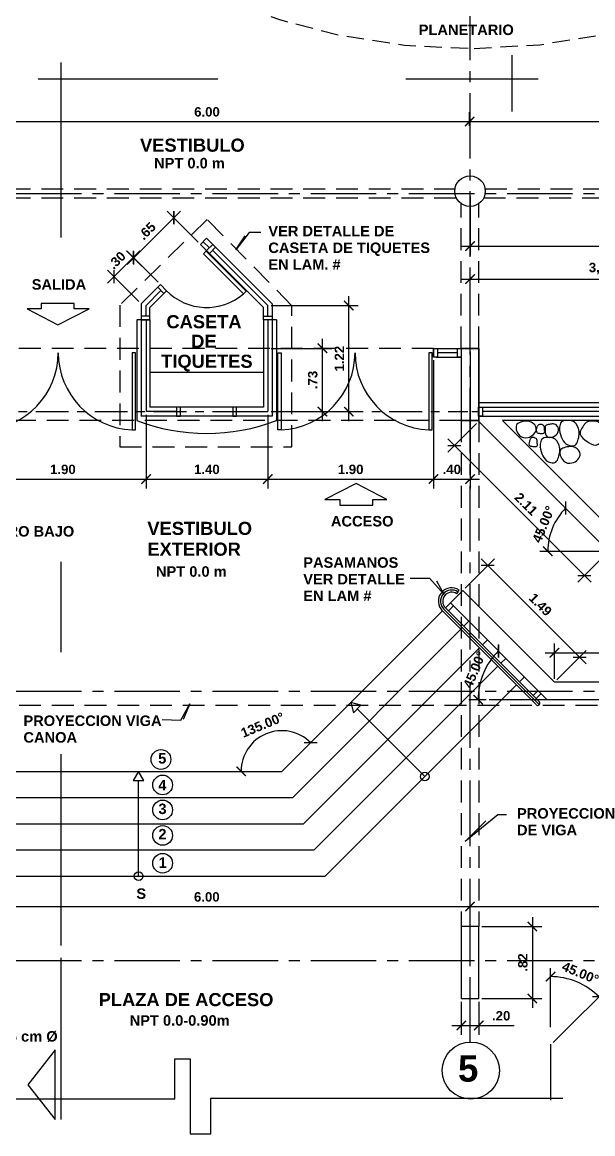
# Model space of a CAD drawing. Extents: x 504.5 to 598.6, y 648.3 to 688.4.
# Drawn here: x 520.12 to 526.66, y 648.29 to 661.02 of the extents above; entities that cross this region are included whole.
import ezdxf

# ---------------------------------------------------------------- set-up
doc = ezdxf.new("R2010")
doc.units = 0
doc.header["$MEASUREMENT"] = 0
for name, pattern in [('CENTER2', [1.125, 0.75, -0.125, 0.125, -0.125]), ('DASHED2', [0.375, 0.25, -0.125]), ('HIDDEN', [0.375, 0.25, -0.125])]:
    doc.linetypes.add(name, pattern=pattern)
doc.layers.get('0').update_dxf_attribs({"linetype": 'CONTINUOUS'})
doc.layers.get('DEFPOINTS').update_dxf_attribs({"linetype": 'CONTINUOUS'})
for name, color, linetype in [('1', 6, 'CONTINUOUS'), ('2', 1, 'CONTINUOUS'), ('4', 3, 'CONTINUOUS'), ('6', 7, 'CONTINUOUS'), ('9', 1, 'DASHED2'), ('EJES', 6, 'CENTER2'), ('escaleras', 1, 'CONTINUOUS'), ('MUEBLES', 1, 'CONTINUOUS'), ('murosbajos', 3, 'CONTINUOUS'), ('paredes', 2, 'CONTINUOUS'), ('pisoplanta', 1, 'CONTINUOUS'), ('PROYECCIONES', 6, 'HIDDEN'), ('PUERTAS', 1, 'CONTINUOUS'), ('ventana', 1, 'CONTINUOUS')]:
    doc.layers.add(name, color=color, linetype=linetype)
doc.styles.add('ALR4', font='sanssb__.ttf')
doc.dimstyles.new('1-50', dxfattribs={"dimscale": 0.6, "dimtxt": 0.18, "dimasz": 0.18, "dimexe": 0.18, "dimexo": 0.0625, "dimgap": 0.09, "dimtad": 1, "dimzin": 4, "dimdsep": 46, "dimtxsty": 'Standard', "dimblk1": 'ARCHTICK', "dimblk2": 'ARCHTICK', "dimsah": 1, "dimcen": 0.09, "dimdle": 0.18, "dimclrd": 6, "dimclre": 6, "dimclrt": 1, "dimadec": 0, "dimazin": 0, "dimtfac": 1, "dimtofl": 0, "dimtmove": 0, "dimatfit": 3, "dimldrblk": 'ARCHTICK', "dimfxl": 1, "dimtolj": 1, "dimtzin": 4, "dimarcsym": 0})

# ---------------------------------------------------------------- blocks, each defined once
blk = doc.blocks.new('_ARCHTICK')
at = {"color": 0, "linetype": 'ByBlock', "const_width": 0.15}
blk.add_lwpolyline([(-0.5, -0.5), (0.5, 0.5)], dxfattribs=at)
blk = doc.blocks.new('*D32')
at = {"color": 6, "linetype": 'ByBlock', "transparency": 16777216}
for p, q in [((525.252, 650.314), (525.252, 651.004)), ((519.112, 650.896), (525.36, 650.896))]:
    blk.add_line(p, q, dxfattribs=at)
at = {"layer": 'DEFPOINTS', "color": 0, "linetype": 'ByBlock', "transparency": 16777216}
for p in [(525.252, 650.896), (519.22, 650.276), (525.252, 650.276)]:
    blk.add_point(p, dxfattribs=at)
at = {"color": 6, "linetype": 'ByBlock', "transparency": 16777216, "xscale": 0.108, "yscale": 0.108, "zscale": 0.108, "rotation": 180}
blk.add_blockref('_ARCHTICK', (519.22, 650.896), dxfattribs=at)
at = {"color": 6, "linetype": 'ByBlock', "transparency": 16777216, "xscale": 0.108, "yscale": 0.108, "zscale": 0.108}
blk.add_blockref('_ARCHTICK', (525.252, 650.896), dxfattribs=at)
at = {"color": 1, "linetype": 'ByBlock', "transparency": 16777216, "insert": (522.236, 651.006), "char_height": 0.108, "attachment_point": 5, "style": 'ALR4'}
blk.add_mtext('\\A1;6.00', dxfattribs=at)
blk = doc.blocks.new('*D33')
at = {"color": 6, "linetype": 'ByBlock', "transparency": 16777216}
for p, q in [((531.262, 650.314), (531.262, 651.004)), ((525.144, 650.896), (531.37, 650.896))]:
    blk.add_line(p, q, dxfattribs=at)
at = {"layer": 'DEFPOINTS', "color": 0, "linetype": 'ByBlock', "transparency": 16777216}
for p in [(531.262, 650.896), (525.252, 650.276), (531.262, 650.276)]:
    blk.add_point(p, dxfattribs=at)
at = {"color": 6, "linetype": 'ByBlock', "transparency": 16777216, "xscale": 0.108, "yscale": 0.108, "zscale": 0.108, "rotation": 180}
blk.add_blockref('_ARCHTICK', (525.252, 650.896), dxfattribs=at)
at = {"color": 6, "linetype": 'ByBlock', "transparency": 16777216, "xscale": 0.108, "yscale": 0.108, "zscale": 0.108}
blk.add_blockref('_ARCHTICK', (531.262, 650.896), dxfattribs=at)
at = {"color": 1, "linetype": 'ByBlock', "transparency": 16777216, "insert": (528.257, 651.006), "char_height": 0.108, "attachment_point": 5, "style": 'ALR4'}
blk.add_mtext('\\A1;6.00', dxfattribs=at)
blk = doc.blocks.new('*D49')
at = {"color": 6, "linetype": 'ByBlock', "transparency": 16777216}
for p, q in [((525.325, 656.427), (524.996, 656.098)), ((524.996, 656.251), (526.639, 654.609)), ((526.815, 654.938), (526.486, 654.609))]:
    blk.add_line(p, q, dxfattribs=at)
at = {"layer": 'DEFPOINTS', "color": 0, "linetype": 'ByBlock', "transparency": 16777216}
for p in [(525.352, 656.454), (526.842, 654.964), (526.562, 654.685)]:
    blk.add_point(p, dxfattribs=at)
at = {"color": 6, "linetype": 'ByBlock', "transparency": 16777216, "xscale": 0.108, "yscale": 0.108, "zscale": 0.108}
for p, rotation in [((525.073, 656.174), 134.9999999999957), ((526.562, 654.685), 314.9999999999957)]:
    blk.add_blockref('_ARCHTICK', p, dxfattribs=dict(at, rotation=rotation))
at = {"color": 1, "linetype": 'ByBlock', "transparency": 16777216, "insert": (525.894, 655.506), "char_height": 0.108, "attachment_point": 5, "rotation": 315, "style": 'ALR4'}
blk.add_mtext('\\A1;2.11', dxfattribs=at)
blk = doc.blocks.new('*D54')
at = {"color": 6, "linetype": 'ByBlock', "transparency": 16777216}
for p, q in [((525.195, 654.543), (525.531, 654.879)), ((525.378, 654.879), (526.583, 653.674)), ((526.247, 653.491), (526.583, 653.827))]:
    blk.add_line(p, q, dxfattribs=at)
at = {"layer": 'DEFPOINTS', "color": 0, "linetype": 'ByBlock', "transparency": 16777216}
for p in [(525.168, 654.516), (526.507, 653.751), (526.22, 653.464)]:
    blk.add_point(p, dxfattribs=at)
at = {"color": 6, "linetype": 'ByBlock', "transparency": 16777216, "xscale": 0.108, "yscale": 0.108, "zscale": 0.108}
for p, rotation in [((525.455, 654.803), 135.0000000000062), ((526.507, 653.751), 315.0000000000062)]:
    blk.add_blockref('_ARCHTICK', p, dxfattribs=dict(at, rotation=rotation))
at = {"color": 1, "linetype": 'ByBlock', "transparency": 16777216, "insert": (526.058, 654.354), "char_height": 0.108, "attachment_point": 5, "rotation": 315, "style": 'ALR4'}
blk.add_mtext('\\A1;1.49', dxfattribs=at)
blk = doc.blocks.new('*D55')
at = {"color": 6, "linetype": 'ByBlock', "transparency": 16777216}
for p, q in [((526.22, 653.502), (526.22, 653.91)), ((532.637, 653.502), (532.637, 653.91)), ((526.112, 653.802), (532.745, 653.802))]:
    blk.add_line(p, q, dxfattribs=at)
at = {"layer": 'DEFPOINTS', "color": 0, "linetype": 'ByBlock', "transparency": 16777216}
for p in [(532.637, 653.802), (526.22, 653.464), (532.637, 653.464)]:
    blk.add_point(p, dxfattribs=at)
at = {"color": 6, "linetype": 'ByBlock', "transparency": 16777216, "xscale": 0.108, "yscale": 0.108, "zscale": 0.108, "rotation": 180}
blk.add_blockref('_ARCHTICK', (526.22, 653.802), dxfattribs=at)
at = {"color": 6, "linetype": 'ByBlock', "transparency": 16777216, "xscale": 0.108, "yscale": 0.108, "zscale": 0.108}
blk.add_blockref('_ARCHTICK', (532.637, 653.802), dxfattribs=at)
at = {"color": 1, "linetype": 'ByBlock', "transparency": 16777216, "insert": (529.429, 653.912), "char_height": 0.108, "attachment_point": 5, "style": 'ALR4'}
blk.add_mtext('\\A1;6.42', dxfattribs=at)
blk = doc.blocks.new('*D65')
at = {"color": 6, "linetype": 'ByBlock', "transparency": 16777216}
for p, q in [((525.389, 650.668), (526.074, 650.668)), ((525.966, 650.776), (525.966, 649.735)), ((525.389, 649.843), (526.074, 649.843))]:
    blk.add_line(p, q, dxfattribs=at)
at = {"layer": 'DEFPOINTS', "color": 0, "linetype": 'ByBlock', "transparency": 16777216}
for p in [(525.352, 650.668), (525.352, 649.843), (525.966, 649.843)]:
    blk.add_point(p, dxfattribs=at)
at = {"color": 6, "linetype": 'ByBlock', "transparency": 16777216, "xscale": 0.108, "yscale": 0.108, "zscale": 0.108}
for p, rotation in [((525.966, 650.668), 90), ((525.966, 649.843), 270)]:
    blk.add_blockref('_ARCHTICK', p, dxfattribs=dict(at, rotation=rotation))
at = {"color": 1, "linetype": 'ByBlock', "transparency": 16777216, "insert": (525.857, 650.255), "char_height": 0.108, "attachment_point": 5, "rotation": 90, "style": 'ALR4'}
blk.add_mtext('\\A1;.82', dxfattribs=at)
blk = doc.blocks.new('*D66')
at = {"color": 6, "linetype": 'ByBlock', "transparency": 16777216}
for p, q in [((525.152, 649.805), (525.152, 649.426)), ((525.352, 649.805), (525.352, 649.426)), ((525.044, 649.534), (525.352, 649.534)), ((525.352, 649.534), (525.759, 649.534))]:
    blk.add_line(p, q, dxfattribs=at)
at = {"layer": 'DEFPOINTS', "color": 0, "linetype": 'ByBlock', "transparency": 16777216}
for p in [(525.152, 649.843), (525.352, 649.843), (525.352, 649.534)]:
    blk.add_point(p, dxfattribs=at)
at = {"color": 6, "linetype": 'ByBlock', "transparency": 16777216, "xscale": 0.108, "yscale": 0.108, "zscale": 0.108, "rotation": 180}
blk.add_blockref('_ARCHTICK', (525.152, 649.534), dxfattribs=at)
at = {"color": 6, "linetype": 'ByBlock', "transparency": 16777216, "xscale": 0.108, "yscale": 0.108, "zscale": 0.108}
blk.add_blockref('_ARCHTICK', (525.352, 649.534), dxfattribs=at)
at = {"color": 1, "linetype": 'ByBlock', "transparency": 16777216, "insert": (525.609, 649.644), "char_height": 0.108, "attachment_point": 5, "style": 'ALR4'}
blk.add_mtext('\\A1;.20', dxfattribs=at)
blk = doc.blocks.new('*D69')
at = {"color": 6, "linetype": 'ByBlock', "transparency": 16777216}
blk.add_line((525.435, 653.264), (525.238, 653.264), dxfattribs=at)
blk.add_arc((526.137, 653.264), 0.792, 135, 180, dxfattribs=at)
at = {"layer": 'DEFPOINTS', "color": 0, "linetype": 'ByBlock', "transparency": 16777216}
for p in [(525.027, 654.375), (525.452, 653.66), (525.472, 653.264), (526.137, 653.264), (526.137, 653.264)]:
    blk.add_point(p, dxfattribs=at)
at = {"color": 6, "linetype": 'ByBlock', "transparency": 16777216, "xscale": 0.108, "yscale": 0.108, "zscale": 0.108}
for p, rotation in [((525.578, 653.824), 44.99999999999328), ((525.346, 653.264), 269.9999999999906)]:
    blk.add_blockref('_ARCHTICK', p, dxfattribs=dict(at, rotation=rotation))
at = {"color": 1, "linetype": 'ByBlock', "transparency": 16777216, "insert": (525.304, 653.609), "char_height": 0.108, "attachment_point": 5, "rotation": 67.5, "style": 'ALR4'}
blk.add_mtext('\\A1;45.00°', dxfattribs=at)
blk = doc.blocks.new('*D70')
at = {"color": 6, "linetype": 'ByBlock', "transparency": 16777216}
blk.add_arc((526.842, 654.964), 0.699, 135, 180, dxfattribs=at)
at = {"layer": 'DEFPOINTS', "color": 0, "linetype": 'ByBlock', "transparency": 16777216}
for p in [(525.342, 656.464), (526.236, 655.314), (526.053, 654.964), (526.842, 654.964), (526.842, 654.964)]:
    blk.add_point(p, dxfattribs=at)
at = {"color": 6, "linetype": 'ByBlock', "transparency": 16777216, "xscale": 0.108, "yscale": 0.108, "zscale": 0.108}
for p, rotation in [((526.347, 655.459), 44.99999999999513), ((526.142, 654.964), 269.9999999999984)]:
    blk.add_blockref('_ARCHTICK', p, dxfattribs=dict(at, rotation=rotation))
at = {"color": 1, "linetype": 'ByBlock', "transparency": 16777216, "insert": (526.094, 655.274), "char_height": 0.108, "attachment_point": 5, "rotation": 67.5, "style": 'ALR4'}
blk.add_mtext('\\A1;45.00°', dxfattribs=at)
blk = doc.blocks.new('*D73')
at = {"color": 6, "linetype": 'ByBlock', "transparency": 16777216}
blk.add_arc((531.373, 659.064), 0.884, 0, 45, dxfattribs=at)
at = {"layer": 'DEFPOINTS', "color": 0, "linetype": 'ByBlock', "transparency": 16777216}
for p in [(534.337, 662.029), (532.226, 659.293), (505.427, 659.064), (531.387, 659.079), (544.884, 659.064)]:
    blk.add_point(p, dxfattribs=at)
at = {"color": 6, "linetype": 'ByBlock', "transparency": 16777216, "xscale": 0.108, "yscale": 0.108, "zscale": 0.108}
for p, rotation in [((531.997, 659.689), 134.9999999999654), ((532.256, 659.064), 270.0000000000001)]:
    blk.add_blockref('_ARCHTICK', p, dxfattribs=dict(at, rotation=rotation))
at = {"color": 1, "linetype": 'ByBlock', "transparency": 16777216, "insert": (532.291, 659.444), "char_height": 0.108, "attachment_point": 5, "rotation": 292.5, "style": 'ALR4'}
blk.add_mtext('\\A1;45.00°', dxfattribs=at)
blk = doc.blocks.new('*D75')
at = {"color": 6, "linetype": 'ByBlock', "transparency": 16777216}
blk.add_arc((534.262, 671.099), 2.029, 90, 135, dxfattribs=at)
at = {"layer": 'DEFPOINTS', "color": 0, "linetype": 'ByBlock', "transparency": 16777216}
for p in [(534.262, 683.009), (523.667, 681.694), (533.737, 673.058), (536.117, 669.245), (534.262, 649.338)]:
    blk.add_point(p, dxfattribs=at)
at = {"color": 6, "linetype": 'ByBlock', "transparency": 16777216, "xscale": 0.108, "yscale": 0.108, "zscale": 0.108}
for p, rotation in [((534.262, 673.128), 359.9999999999992), ((532.828, 672.533), 224.9999999999957)]:
    blk.add_blockref('_ARCHTICK', p, dxfattribs=dict(at, rotation=rotation))
at = {"color": 1, "linetype": 'ByBlock', "transparency": 16777216, "insert": (533.444, 673.075), "char_height": 0.108, "attachment_point": 5, "rotation": 22.5, "style": 'ALR4'}
blk.add_mtext('\\A1;45.00°', dxfattribs=at)
blk = doc.blocks.new('*D145')
at = {"color": 6, "linetype": 'ByBlock', "transparency": 16777216}
for p, q in [((525.252, 659.027), (525.252, 658.353)), ((531.262, 658.977), (531.262, 658.353)), ((525.144, 658.461), (531.37, 658.461))]:
    blk.add_line(p, q, dxfattribs=at)
at = {"layer": 'DEFPOINTS', "color": 0, "linetype": 'ByBlock', "transparency": 16777216}
for p in [(525.252, 659.064), (531.262, 659.014), (531.262, 658.461)]:
    blk.add_point(p, dxfattribs=at)
at = {"color": 6, "linetype": 'ByBlock', "transparency": 16777216, "xscale": 0.108, "yscale": 0.108, "zscale": 0.108, "rotation": 180}
blk.add_blockref('_ARCHTICK', (525.252, 658.461), dxfattribs=at)
at = {"color": 6, "linetype": 'ByBlock', "transparency": 16777216, "xscale": 0.108, "yscale": 0.108, "zscale": 0.108}
blk.add_blockref('_ARCHTICK', (531.262, 658.461), dxfattribs=at)
at = {"color": 1, "linetype": 'ByBlock', "transparency": 16777216, "insert": (528.257, 658.571), "char_height": 0.108, "attachment_point": 5, "style": 'ALR4'}
blk.add_mtext('\\A1;6.00', dxfattribs=at)
blk = doc.blocks.new('*D146')
at = {"color": 6, "linetype": 'ByBlock', "transparency": 16777216}
for p, q in [((525.252, 657.327), (525.252, 658.19)), ((528.268, 657.327), (528.268, 658.19)), ((525.144, 658.082), (528.376, 658.082))]:
    blk.add_line(p, q, dxfattribs=at)
at = {"layer": 'DEFPOINTS', "color": 0, "linetype": 'ByBlock', "transparency": 16777216}
for p in [(528.268, 658.082), (525.252, 657.289), (528.268, 657.289)]:
    blk.add_point(p, dxfattribs=at)
at = {"color": 6, "linetype": 'ByBlock', "transparency": 16777216, "xscale": 0.108, "yscale": 0.108, "zscale": 0.108, "rotation": 180}
blk.add_blockref('_ARCHTICK', (525.252, 658.082), dxfattribs=at)
at = {"color": 6, "linetype": 'ByBlock', "transparency": 16777216, "xscale": 0.108, "yscale": 0.108, "zscale": 0.108}
blk.add_blockref('_ARCHTICK', (528.268, 658.082), dxfattribs=at)
at = {"color": 1, "linetype": 'ByBlock', "transparency": 16777216, "insert": (526.76, 658.203), "char_height": 0.108, "attachment_point": 5, "style": 'ALR4'}
blk.add_mtext('\\A1;3,00', dxfattribs=at)
blk = doc.blocks.new('*D163')
at = {"color": 6, "linetype": 'ByBlock', "transparency": 16777216}
blk.add_arc((523.095, 652.444), 0.466, 45, 180, dxfattribs=at)
at = {"layer": 'DEFPOINTS', "color": 0, "linetype": 'ByBlock', "transparency": 16777216}
for p in [(524.935, 654.283), (523.095, 652.91), (519.447, 652.444), (523.095, 652.444), (523.095, 652.444)]:
    blk.add_point(p, dxfattribs=at)
at = {"color": 6, "linetype": 'ByBlock', "transparency": 16777216, "xscale": 0.108, "yscale": 0.108, "zscale": 0.108}
for p, rotation in [((523.425, 652.773), 314.9999999999949), ((522.63, 652.444), 269.9999999999902)]:
    blk.add_blockref('_ARCHTICK', p, dxfattribs=dict(at, rotation=rotation))
at = {"color": 1, "linetype": 'ByBlock', "transparency": 16777216, "insert": (522.875, 652.976), "char_height": 0.108, "attachment_point": 5, "rotation": 22.5, "style": 'ALR4'}
blk.add_mtext('\\A1;135.00°', dxfattribs=at)
blk = doc.blocks.new('*D166')
at = {"color": 6, "linetype": 'ByBlock', "transparency": 16777216}
for p, q in [((521.54, 656.527), (521.54, 655.684)), ((519.526, 655.792), (521.648, 655.792))]:
    blk.add_line(p, q, dxfattribs=at)
at = {"layer": 'DEFPOINTS', "color": 0, "linetype": 'ByBlock', "transparency": 16777216}
for p in [(519.634, 657.189), (521.54, 656.564), (521.54, 655.792)]:
    blk.add_point(p, dxfattribs=at)
at = {"color": 6, "linetype": 'ByBlock', "transparency": 16777216, "xscale": 0.108, "yscale": 0.108, "zscale": 0.108, "rotation": 180}
blk.add_blockref('_ARCHTICK', (519.634, 655.792), dxfattribs=at)
at = {"color": 6, "linetype": 'ByBlock', "transparency": 16777216, "xscale": 0.108, "yscale": 0.108, "zscale": 0.108}
blk.add_blockref('_ARCHTICK', (521.54, 655.792), dxfattribs=at)
at = {"color": 1, "linetype": 'ByBlock', "transparency": 16777216, "insert": (520.587, 655.902), "char_height": 0.108, "attachment_point": 5, "style": 'ALR4'}
blk.add_mtext('\\A1;1.90', dxfattribs=at)
blk = doc.blocks.new('*D167')
at = {"color": 6, "linetype": 'ByBlock', "transparency": 16777216}
for p, q in [((522.934, 656.527), (522.934, 655.684)), ((521.432, 655.792), (523.042, 655.792))]:
    blk.add_line(p, q, dxfattribs=at)
at = {"layer": 'DEFPOINTS', "color": 0, "linetype": 'ByBlock', "transparency": 16777216}
for p in [(521.54, 656.564), (522.934, 656.564), (522.934, 655.792)]:
    blk.add_point(p, dxfattribs=at)
at = {"color": 6, "linetype": 'ByBlock', "transparency": 16777216, "xscale": 0.108, "yscale": 0.108, "zscale": 0.108, "rotation": 180}
blk.add_blockref('_ARCHTICK', (521.54, 655.792), dxfattribs=at)
at = {"color": 6, "linetype": 'ByBlock', "transparency": 16777216, "xscale": 0.108, "yscale": 0.108, "zscale": 0.108}
blk.add_blockref('_ARCHTICK', (522.934, 655.792), dxfattribs=at)
at = {"color": 1, "linetype": 'ByBlock', "transparency": 16777216, "insert": (522.237, 655.902), "char_height": 0.108, "attachment_point": 5, "style": 'ALR4'}
blk.add_mtext('\\A1;1.40', dxfattribs=at)
blk = doc.blocks.new('*D168')
at = {"color": 6, "linetype": 'ByBlock', "transparency": 16777216}
for p, q in [((524.834, 657.152), (524.834, 655.684)), ((522.826, 655.792), (524.942, 655.792))]:
    blk.add_line(p, q, dxfattribs=at)
at = {"layer": 'DEFPOINTS', "color": 0, "linetype": 'ByBlock', "transparency": 16777216}
for p in [(524.834, 657.189), (522.934, 656.564), (524.834, 655.792)]:
    blk.add_point(p, dxfattribs=at)
at = {"color": 6, "linetype": 'ByBlock', "transparency": 16777216, "xscale": 0.108, "yscale": 0.108, "zscale": 0.108, "rotation": 180}
blk.add_blockref('_ARCHTICK', (522.934, 655.792), dxfattribs=at)
at = {"color": 6, "linetype": 'ByBlock', "transparency": 16777216, "xscale": 0.108, "yscale": 0.108, "zscale": 0.108}
blk.add_blockref('_ARCHTICK', (524.834, 655.792), dxfattribs=at)
at = {"color": 1, "linetype": 'ByBlock', "transparency": 16777216, "insert": (523.884, 655.902), "char_height": 0.108, "attachment_point": 5, "style": 'ALR4'}
blk.add_mtext('\\A1;1.90', dxfattribs=at)
blk = doc.blocks.new('*D169')
at = {"color": 6, "linetype": 'ByBlock', "transparency": 16777216}
for p, q in [((525.252, 657.252), (525.252, 655.684)), ((524.726, 655.792), (525.36, 655.792))]:
    blk.add_line(p, q, dxfattribs=at)
at = {"layer": 'DEFPOINTS', "color": 0, "linetype": 'ByBlock', "transparency": 16777216}
for p in [(525.252, 657.289), (524.834, 657.189), (525.252, 655.792)]:
    blk.add_point(p, dxfattribs=at)
at = {"color": 6, "linetype": 'ByBlock', "transparency": 16777216, "xscale": 0.108, "yscale": 0.108, "zscale": 0.108, "rotation": 180}
blk.add_blockref('_ARCHTICK', (524.834, 655.792), dxfattribs=at)
at = {"color": 6, "linetype": 'ByBlock', "transparency": 16777216, "xscale": 0.108, "yscale": 0.108, "zscale": 0.108}
blk.add_blockref('_ARCHTICK', (525.252, 655.792), dxfattribs=at)
at = {"color": 1, "linetype": 'ByBlock', "transparency": 16777216, "insert": (525.043, 655.902), "char_height": 0.108, "attachment_point": 5, "style": 'ALR4'}
blk.add_mtext('\\A1;.40', dxfattribs=at)
blk = doc.blocks.new('*D170')
at = {"color": 6, "linetype": 'ByBlock', "transparency": 16777216}
for p, q in [((522.972, 657.289), (523.668, 657.289)), ((523.56, 656.456), (523.56, 657.397)), ((522.972, 656.564), (523.668, 656.564))]:
    blk.add_line(p, q, dxfattribs=at)
at = {"layer": 'DEFPOINTS', "color": 0, "linetype": 'ByBlock', "transparency": 16777216}
for p in [(522.934, 657.289), (523.56, 657.289), (522.934, 656.564)]:
    blk.add_point(p, dxfattribs=at)
at = {"color": 6, "linetype": 'ByBlock', "transparency": 16777216, "xscale": 0.108, "yscale": 0.108, "zscale": 0.108}
for p, rotation in [((523.56, 657.289), 90), ((523.56, 656.564), 270)]:
    blk.add_blockref('_ARCHTICK', p, dxfattribs=dict(at, rotation=rotation))
at = {"color": 1, "linetype": 'ByBlock', "transparency": 16777216, "insert": (523.45, 656.927), "char_height": 0.108, "attachment_point": 5, "rotation": 90, "style": 'ALR4'}
blk.add_mtext('\\A1;.73', dxfattribs=at)
blk = doc.blocks.new('*D171')
at = {"color": 6, "linetype": 'ByBlock', "transparency": 16777216}
for p, q in [((523.863, 656.456), (523.863, 657.887)), ((522.972, 657.779), (523.971, 657.779)), ((522.972, 656.564), (523.971, 656.564))]:
    blk.add_line(p, q, dxfattribs=at)
at = {"layer": 'DEFPOINTS', "color": 0, "linetype": 'ByBlock', "transparency": 16777216}
for p in [(522.934, 657.779), (523.863, 657.779), (522.934, 656.564)]:
    blk.add_point(p, dxfattribs=at)
at = {"color": 6, "linetype": 'ByBlock', "transparency": 16777216, "xscale": 0.108, "yscale": 0.108, "zscale": 0.108}
for p, rotation in [((523.863, 657.779), 90), ((523.863, 656.564), 270)]:
    blk.add_blockref('_ARCHTICK', p, dxfattribs=dict(at, rotation=rotation))
at = {"color": 1, "linetype": 'ByBlock', "transparency": 16777216, "insert": (523.755, 657.171), "char_height": 0.108, "attachment_point": 5, "rotation": 90, "style": 'ALR4'}
blk.add_mtext('\\A1;1.22', dxfattribs=at)
blk = doc.blocks.new('*D172')
at = {"color": 6, "linetype": 'ByBlock', "transparency": 16777216}
for p, q in [((521.322, 658.249), (521.934, 658.861)), ((522.137, 658.505), (521.781, 658.861)), ((521.677, 658.046), (521.322, 658.402))]:
    blk.add_line(p, q, dxfattribs=at)
at = {"layer": 'DEFPOINTS', "color": 0, "linetype": 'ByBlock', "transparency": 16777216}
for p in [(521.858, 658.785), (522.164, 658.479), (521.704, 658.019)]:
    blk.add_point(p, dxfattribs=at)
at = {"color": 6, "linetype": 'ByBlock', "transparency": 16777216, "xscale": 0.108, "yscale": 0.108, "zscale": 0.108}
for p, rotation in [((521.858, 658.785), 45), ((521.398, 658.325), 225)]:
    blk.add_blockref('_ARCHTICK', p, dxfattribs=dict(at, rotation=rotation))
at = {"color": 1, "linetype": 'ByBlock', "transparency": 16777216, "insert": (521.55, 658.633), "char_height": 0.108, "attachment_point": 5, "rotation": 45, "style": 'ALR4'}
blk.add_mtext('\\A1;.65', dxfattribs=at)
blk = doc.blocks.new('*D173')
at = {"color": 6, "linetype": 'ByBlock', "transparency": 16777216}
for p, q in [((521.097, 658.034), (521.47, 658.406)), ((521.677, 658.046), (521.317, 658.406)), ((521.458, 657.826), (521.097, 658.186))]:
    blk.add_line(p, q, dxfattribs=at)
at = {"layer": 'DEFPOINTS', "color": 0, "linetype": 'ByBlock', "transparency": 16777216}
for p in [(521.393, 658.33), (521.704, 658.019), (521.484, 657.799)]:
    blk.add_point(p, dxfattribs=at)
at = {"color": 6, "linetype": 'ByBlock', "transparency": 16777216, "xscale": 0.108, "yscale": 0.108, "zscale": 0.108}
for p, rotation in [((521.393, 658.33), 45), ((521.174, 658.11), 225)]:
    blk.add_blockref('_ARCHTICK', p, dxfattribs=dict(at, rotation=rotation))
at = {"color": 1, "linetype": 'ByBlock', "transparency": 16777216, "insert": (521.206, 658.297), "char_height": 0.108, "attachment_point": 5, "rotation": 45, "style": 'ALR4'}
blk.add_mtext('\\A1;.30', dxfattribs=at)
blk = doc.blocks.new('*D247')
at = {"color": 6, "linetype": 'ByBlock', "transparency": 16777216}
for p, q in [((519.229, 659.862), (519.229, 659.995)), ((525.247, 659.837), (525.247, 659.995)), ((519.121, 659.887), (525.355, 659.887))]:
    blk.add_line(p, q, dxfattribs=at)
at = {"layer": 'DEFPOINTS', "color": 0, "linetype": 'ByBlock', "transparency": 16777216}
for p in [(525.247, 659.887), (519.229, 659.825), (525.247, 659.8)]:
    blk.add_point(p, dxfattribs=at)
at = {"color": 6, "linetype": 'ByBlock', "transparency": 16777216, "xscale": 0.108, "yscale": 0.108, "zscale": 0.108, "rotation": 180}
blk.add_blockref('_ARCHTICK', (519.229, 659.887), dxfattribs=at)
at = {"color": 6, "linetype": 'ByBlock', "transparency": 16777216, "xscale": 0.108, "yscale": 0.108, "zscale": 0.108}
blk.add_blockref('_ARCHTICK', (525.247, 659.887), dxfattribs=at)
at = {"color": 1, "linetype": 'ByBlock', "transparency": 16777216, "insert": (522.238, 659.997), "char_height": 0.108, "attachment_point": 5, "style": 'ALR4'}
blk.add_mtext('\\A1;6.00', dxfattribs=at)
blk = doc.blocks.new('*D248')
at = {"color": 6, "linetype": 'ByBlock', "transparency": 16777216}
for p, q in [((531.252, 659.912), (531.252, 659.995)), ((525.139, 659.887), (531.36, 659.887))]:
    blk.add_line(p, q, dxfattribs=at)
at = {"layer": 'DEFPOINTS', "color": 0, "linetype": 'ByBlock', "transparency": 16777216}
for p in [(531.252, 659.887), (531.252, 659.875), (525.247, 659.8)]:
    blk.add_point(p, dxfattribs=at)
at = {"color": 6, "linetype": 'ByBlock', "transparency": 16777216, "xscale": 0.108, "yscale": 0.108, "zscale": 0.108, "rotation": 180}
blk.add_blockref('_ARCHTICK', (525.247, 659.887), dxfattribs=at)
at = {"color": 6, "linetype": 'ByBlock', "transparency": 16777216, "xscale": 0.108, "yscale": 0.108, "zscale": 0.108}
blk.add_blockref('_ARCHTICK', (531.252, 659.887), dxfattribs=at)
at = {"color": 1, "linetype": 'ByBlock', "transparency": 16777216, "insert": (528.249, 659.997), "char_height": 0.108, "attachment_point": 5, "style": 'ALR4'}
blk.add_mtext('\\A1;6.00', dxfattribs=at)
blk = doc.blocks.new('*D249')
at = {"color": 6, "linetype": 'ByBlock', "transparency": 16777216}
blk.add_arc((519.131, 659.064), 0.785, 135, 180, dxfattribs=at)
at = {"layer": 'DEFPOINTS', "color": 0, "linetype": 'ByBlock', "transparency": 16777216}
for p in [(516.167, 662.029), (518.451, 659.457), (505.427, 659.064), (519.117, 659.079), (544.884, 659.064)]:
    blk.add_point(p, dxfattribs=at)
at = {"color": 6, "linetype": 'ByBlock', "transparency": 16777216, "xscale": 0.108, "yscale": 0.108, "zscale": 0.108}
for p, rotation in [((518.576, 659.619), 45.00000000003484), ((518.346, 659.064), 269.9999999999998)]:
    blk.add_blockref('_ARCHTICK', p, dxfattribs=dict(at, rotation=rotation))
at = {"color": 1, "linetype": 'ByBlock', "transparency": 16777216, "insert": (518.304, 659.407), "char_height": 0.108, "attachment_point": 5, "rotation": 67.5, "style": 'ALR4'}
blk.add_mtext('\\A1;45.00°', dxfattribs=at)
blk = doc.blocks.new('*D253')
at = {"color": 6, "linetype": 'ByBlock', "transparency": 16777216}
blk.add_line((527.791, 651.568), (527.489, 651.568), dxfattribs=at)
blk.add_arc((528.434, 651.568), 0.838, 180, 225, dxfattribs=at)
at = {"layer": 'DEFPOINTS', "color": 0, "linetype": 'ByBlock', "transparency": 16777216}
for p in [(527.828, 651.568), (528.305, 651.568), (528.43, 651.564), (527.625, 651.351), (526.205, 649.338)]:
    blk.add_point(p, dxfattribs=at)
at = {"color": 6, "linetype": 'ByBlock', "transparency": 16777216, "xscale": 0.108, "yscale": 0.108, "zscale": 0.108}
for p, rotation in [((527.597, 651.568), 90.00000000005603), ((527.842, 650.976), 314.9999999999922)]:
    blk.add_blockref('_ARCHTICK', p, dxfattribs=dict(at, rotation=rotation))
at = {"color": 1, "linetype": 'ByBlock', "transparency": 16777216, "insert": (527.762, 651.29), "char_height": 0.108, "attachment_point": 5, "rotation": 292.5, "style": 'ALR4'}
blk.add_mtext('\\A1;45.00°', dxfattribs=at)
blk = doc.blocks.new('*D254')
at = {"color": 6, "linetype": 'ByBlock', "transparency": 16777216}
blk.add_arc((526.174, 649.307), 0.786, 45, 90, dxfattribs=at)
at = {"layer": 'DEFPOINTS', "color": 0, "linetype": 'ByBlock', "transparency": 16777216}
for p in [(528.43, 651.564), (526.174, 650.19), (526.567, 649.988), (526.174, 649.513), (526.205, 649.338)]:
    blk.add_point(p, dxfattribs=at)
at = {"color": 6, "linetype": 'ByBlock', "transparency": 16777216, "xscale": 0.108, "yscale": 0.108, "zscale": 0.108}
for p, rotation in [((526.174, 650.094), 180.0000000000043), ((526.73, 649.864), 315.0000000000513)]:
    blk.add_blockref('_ARCHTICK', p, dxfattribs=dict(at, rotation=rotation))
at = {"color": 1, "linetype": 'ByBlock', "transparency": 16777216, "insert": (526.517, 650.135), "char_height": 0.108, "attachment_point": 5, "rotation": 337.5, "style": 'ALR4'}
blk.add_mtext('\\A1;45.00°', dxfattribs=at)

msp = doc.modelspace()

# ---------------------------------------------------------------- linework, layer by layer
at = {"layer": '1'}
for points in [[(525.845, 656.447), (525.79, 656.42), (525.82, 656.292), (525.917, 656.267), (526.011, 656.368), (525.954, 656.443), (525.858, 656.45), (525.836, 656.445)], [(526.022, 656.395), (526.016, 656.327), (526.054, 656.315), (526.104, 656.322), (526.105, 656.366), (526.102, 656.395), (526.075, 656.415), (526.061, 656.416), (526.036, 656.413), (526.025, 656.397)], [(526.114, 656.356), (526.134, 656.277), (526.203, 656.277), (526.262, 656.334), (526.252, 656.399), (526.203, 656.423), (526.159, 656.418), (526.12, 656.406), (526.113, 656.356)], [(526.276, 656.353), (526.373, 656.183), (526.456, 656.18), (526.487, 656.232), (526.494, 656.372), (526.428, 656.456), (526.373, 656.463), (526.307, 656.452), (526.28, 656.402), (526.278, 656.369), (526.275, 656.345)], [(525.939, 656.245), (525.933, 656.178), (525.971, 656.165), (526.02, 656.172), (526.022, 656.217), (526.019, 656.245), (525.992, 656.265), (525.978, 656.267), (525.953, 656.263), (525.942, 656.247)], [(526.054, 656.159), (526.151, 655.989), (526.234, 655.986), (526.265, 656.037), (526.272, 656.178), (526.206, 656.262), (526.151, 656.269), (526.085, 656.258), (526.058, 656.208), (526.056, 656.175), (526.053, 656.151)], [(526.348, 656.156), (526.293, 656.129), (526.323, 656.001), (526.42, 655.976), (526.514, 656.078), (526.457, 656.152), (526.361, 656.159), (526.339, 656.154)]]:
    msp.add_spline(points, degree=3, dxfattribs=at)
at = {"layer": '2'}
for p, q in [((526.842, 654.964), (526.053, 654.964)), ((526.137, 653.264), (525.472, 653.264)), ((526.174, 649.513), (526.174, 650.19)), ((526.174, 649.32), (526.174, 648.679))]:
    msp.add_line(p, q, dxfattribs=at)
for points in [[(522.855, 658.614), (522.721, 658.614), (522.569, 658.418), (522.676, 658.578)], [(524.565, 654.657), (524.787, 654.657), (524.957, 654.47), (524.872, 654.623)], [(521.724, 653.038), (521.94, 653.031), (522.042, 653.216), (521.966, 653.038)], [(525.671, 651.947), (525.569, 651.947), (525.195, 651.641), (525.433, 651.879)], [(519.194, 648.695), (521.868, 648.695), (521.868, 649.153), (522.047, 649.153), (522.047, 648.293), (522.284, 648.293), (522.284, 648.702), (526.314, 648.702)]]:
    msp.add_lwpolyline(points, dxfattribs=at)
for centre, radius in [((521.711, 652.58), 0.113), ((521.73, 652.288), 0.113), ((521.73, 652.002), 0.113), ((521.73, 651.71), 0.113), ((521.73, 651.392), 0.113), ((525.261, 649.017), 0.327)]:
    msp.add_circle(centre, radius, dxfattribs=at)
msp.add_spline([(526.564, 656.418), (526.514, 656.306), (526.594, 656.222), (526.692, 656.181), (526.783, 656.265), (526.781, 656.382), (526.715, 656.448), (526.649, 656.454), (526.582, 656.439), (526.56, 656.414)], degree=3, dxfattribs=at)
at = {"layer": '6'}
for p, q in [((525.73, 660.648), (525.73, 660.003)), ((520.568, 658.558), (520.568, 660.563)), ((520.305, 660.375), (522.361, 660.375)), ((524.517, 660.375), (526.034, 660.375)), ((520.565, 654.844), (520.565, 653.809)), ((520.565, 652.641), (520.565, 650.45)), ((520.565, 650.308), (520.565, 648.456))]:
    msp.add_line(p, q, dxfattribs=at)
for points in [[(520.528, 657.557), (520.887, 657.74), (520.717, 657.74), (520.717, 657.804), (520.338, 657.804), (520.338, 657.74), (520.178, 657.74), (520.528, 657.557)], [(523.949, 655.741), (523.59, 655.558), (523.76, 655.558), (523.76, 655.494), (524.138, 655.494), (524.138, 655.558), (524.299, 655.558), (523.949, 655.741)], [(520.497, 649.256), (520.184, 648.854), (520.497, 648.455), (520.497, 649.256)]]:
    msp.add_lwpolyline(points, dxfattribs=at)
at = {"layer": '9'}
msp.add_line((519.336, 653.204), (531.175, 653.204), dxfattribs=at)
msp.add_lwpolyline([(522.239, 658.766), (521.239, 657.784), (521.239, 656.16), (523.212, 656.16), (523.212, 657.775), (522.239, 658.766)], dxfattribs=at)
at = {"layer": 'EJES'}
for p, q in [((525.252, 649.338), (525.252, 676.56)), ((505.427, 659.064), (544.884, 659.064)), ((505.427, 653.364), (544.884, 653.364)), ((505.427, 650.276), (544.884, 650.276))]:
    msp.add_line(p, q, dxfattribs=at)
at = {"layer": 'EJES', "ltscale": 0.5}
for p, q in [((505.427, 656.564), (525.228, 656.564)), ((525.272, 656.564), (525.35, 656.564))]:
    msp.add_line(p, q, dxfattribs=at)
at = {"layer": 'escaleras', "color": 5}
for p, q in [((524.97, 654.318), (525.027, 654.375)), ((525.005, 654.283), (525.062, 654.34))]:
    msp.add_line(p, q, dxfattribs=at)
at = {"layer": 'escaleras'}
for p, q in [((523.095, 652.444), (524.935, 654.283)), ((525.182, 654.106), (525.239, 654.163)), ((523.22, 652.144), (525.147, 654.071)), ((523.344, 651.844), (525.359, 653.859)), ((525.394, 653.894), (525.451, 653.951)), ((525.606, 653.682), (525.663, 653.738)), ((523.468, 651.544), (525.571, 653.647)), ((525.819, 653.47), (525.875, 653.526)), ((523.593, 651.244), (525.783, 653.434)), ((524.734, 652.385), (523.96, 653.159)), ((519.447, 652.444), (523.095, 652.444)), ((521.455, 651.244), (521.455, 652.339)), ((519.447, 652.144), (523.22, 652.144)), ((519.447, 651.844), (523.344, 651.844)), ((519.447, 651.544), (523.468, 651.544)), ((519.447, 651.244), (523.593, 651.244))]:
    msp.add_line(p, q, dxfattribs=at)
for points in [[(523.885, 653.234), (523.917, 653.116), (524.002, 653.202)], [(521.455, 652.444), (521.394, 652.339), (521.515, 652.339)]]:
    msp.add_lwpolyline(points, close=True, dxfattribs=at)
for centre in [(524.734, 652.385), (521.455, 651.244)]:
    msp.add_circle(centre, 0.05, dxfattribs=at)
at = {"layer": 'MUEBLES'}
for points in [[(521.484, 657.614), (521.584, 657.614), (521.584, 657.658), (521.484, 657.658)], [(522.984, 657.614), (522.884, 657.614), (522.884, 657.658), (522.984, 657.658)], [(524.878, 657.289), (524.878, 657.189), (524.834, 657.189), (524.834, 657.289)], [(525.152, 657.289), (525.152, 657.189), (525.108, 657.189), (525.108, 657.289)], [(521.89, 656.614), (521.89, 656.514), (521.934, 656.514), (521.934, 656.614)], [(522.534, 656.614), (522.534, 656.514), (522.578, 656.514), (522.578, 656.614)], [(525.394, 656.614), (525.394, 656.514), (525.35, 656.514), (525.35, 656.614)]]:
    msp.add_lwpolyline(points, close=True, dxfattribs=at)
msp.add_arc((522.234, 658.522), 2.208, 248.7607, 291.2393, dxfattribs=at)
at = {"layer": 'murosbajos'}
for p, q in [((528.199, 656.664), (525.35, 656.664)), ((525.342, 656.464), (526.842, 654.964)), ((525.624, 656.464), (526.924, 655.164)), ((531.162, 656.464), (525.624, 656.464)), ((525.168, 654.516), (525.027, 654.375)), ((525.168, 654.516), (526.22, 653.464)), ((525.027, 654.375), (526.137, 653.264)), ((532.637, 653.464), (526.22, 653.464)), ((532.637, 653.264), (526.137, 653.264))]:
    msp.add_line(p, q, dxfattribs=at)
at = {"layer": 'murosbajos', "color": 5}
for p, q in [((525.1, 654.478), (525.128, 654.52)), ((524.935, 654.283), (526.01, 653.208)), ((524.97, 654.318), (526.045, 653.243)), ((525.975, 653.314), (526.031, 653.37)), ((526.01, 653.278), (526.067, 653.335))]:
    msp.add_line(p, q, dxfattribs=at)
at = {"layer": 'murosbajos', "color": 6}
msp.add_line((524.952, 654.301), (526.045, 653.208), dxfattribs=at)
at = {"layer": 'murosbajos', "color": 5}
for centre, radius, start, end in [((525.043, 654.392), 0.154, 56.6621, 225), ((525.043, 654.392), 0.104, 56.6621, 225), ((526.028, 653.225), 0.025, 225, 45)]:
    msp.add_arc(centre, radius, start, end, dxfattribs=at)
at = {"layer": 'murosbajos', "color": 6}
msp.add_arc((525.043, 654.392), 0.129, 56.6621, 225, dxfattribs=at)
at = {"layer": 'paredes'}
for p, q in [((525.152, 657.289), (525.352, 657.289)), ((525.152, 657.289), (525.152, 656.464)), ((525.352, 657.289), (525.352, 656.464)), ((525.35, 656.464), (525.152, 656.464))]:
    msp.add_line(p, q, dxfattribs=at)
for points in [[(525.152, 656.464), (525.352, 656.464), (525.352, 657.289), (525.152, 657.289)], [(525.152, 649.843), (525.352, 649.843), (525.352, 650.668), (525.152, 650.668)]]:
    msp.add_lwpolyline(points, close=True, dxfattribs=at)
msp.add_circle((525.252, 659.089), 0.175, dxfattribs=at)
at = {"layer": 'pisoplanta'}
msp.add_line((526.205, 649.338), (528.43, 651.564), dxfattribs=at)
at = {"layer": 'PROYECCIONES'}
for p, q in [((512.092, 659.114), (525.079, 659.114)), ((525.425, 659.114), (533.231, 659.114)), ((512.092, 659.014), (525.094, 659.014)), ((525.152, 657.289), (525.152, 658.945)), ((525.352, 657.289), (525.352, 658.945)), ((525.41, 659.014), (533.231, 659.014)), ((524.834, 657.289), (519.634, 657.289)), ((525.152, 656.464), (519.317, 656.464)), ((525.152, 656.464), (525.152, 650.668)), ((525.352, 656.464), (525.352, 650.668))]:
    msp.add_line(p, q, dxfattribs=at)
at = {"layer": 'PROYECCIONES', "color": 1, "ltscale": 0.8}
msp.add_arc((525.252, 668.074), 7.35, 270.3718, 270, dxfattribs=at)
at = {"layer": 'PUERTAS'}
for points in [[(521.379, 656.355), (521.419, 656.355), (521.419, 657.239), (521.379, 657.239)], [(523.089, 656.355), (523.049, 656.355), (523.049, 657.239), (523.089, 657.239)], [(524.779, 656.355), (524.819, 656.355), (524.819, 657.239), (524.779, 657.239)]]:
    msp.add_lwpolyline(points, close=True, dxfattribs=at)
for centre, start, end in [((519.649, 657.239), 272.5905, 0), ((521.419, 657.239), 180, 267.4095), ((523.049, 657.239), 272.5905, 0), ((524.819, 657.239), 180, 267.4095)]:
    msp.add_arc(centre, 0.885, start, end, dxfattribs=at)
at = {"layer": 'ventana'}
for p, q in [((522.164, 658.479), (522.234, 658.549)), ((522.884, 657.758), (522.164, 658.479)), ((522.265, 658.439), (522.195, 658.51)), ((522.984, 657.799), (522.234, 658.549)), ((522.234, 658.408), (522.305, 658.479)), ((522.265, 658.377), (522.336, 658.448)), ((522.234, 658.408), (522.199, 658.373)), ((522.658, 657.914), (522.199, 658.373)), ((522.686, 657.942), (522.227, 658.401)), ((521.484, 657.799), (521.704, 658.019)), ((521.584, 657.758), (521.775, 657.948)), ((521.744, 657.917), (521.673, 657.988)), ((521.775, 657.948), (521.704, 658.019)), ((522.658, 657.914), (522.686, 657.942)), ((521.484, 657.799), (521.484, 656.514)), ((522.984, 657.799), (522.984, 656.514)), ((521.584, 657.658), (521.584, 657.758)), ((522.884, 657.658), (522.884, 657.758)), ((521.434, 657.614), (521.434, 656.464)), ((521.584, 657.614), (521.434, 657.614)), ((521.584, 657.614), (521.584, 656.614)), ((522.884, 657.614), (522.884, 656.614)), ((523.034, 657.614), (522.884, 657.614)), ((523.034, 657.614), (523.034, 656.464)), ((524.834, 657.289), (524.834, 657.189)), ((524.878, 657.289), (525.108, 657.289)), ((524.863, 657.189), (525.152, 657.189)), ((522.884, 657.014), (521.584, 657.014)), ((522.884, 656.614), (521.584, 656.614)), ((525.35, 656.614), (528.199, 656.614)), ((522.984, 656.514), (521.484, 656.514)), ((525.35, 656.514), (528.199, 656.514))]:
    msp.add_line(p, q, dxfattribs=at)
at = {"layer": 'ventana', "color": 6}
for p, q in [((522.934, 657.779), (522.301, 658.412)), ((521.54, 657.779), (521.711, 657.95)), ((521.54, 657.658), (521.54, 657.779)), ((522.934, 657.658), (522.934, 657.779)), ((521.54, 657.614), (521.54, 656.564)), ((522.934, 657.614), (522.934, 656.564)), ((521.896, 656.564), (521.54, 656.564)), ((522.578, 656.564), (522.934, 656.564)), ((528.155, 656.564), (525.394, 656.564))]:
    msp.add_line(p, q, dxfattribs=at)
at = {"layer": 'ventana', "color": 1}
msp.add_line((525.108, 657.239), (524.878, 657.239), dxfattribs=at)
at = {"layer": 'ventana'}
msp.add_arc((522.235, 658.407), 0.65, 224.3938, 310.5883, dxfattribs=at)

# ---------------------------------------------------------------- texts
at = {"layer": '2', "style": 'ALR4'}
for s, height, p in [('PLANETARIO', 0.12, (524.664, 660.877)), ('NPT 0.0 m', 0.12, (521.632, 659.35)), ('VER DETALLE DE', 0.12, (522.941, 658.572)), ('CASETA DE TIQUETES', 0.12, (522.941, 658.381)), ('EN LAM. #', 0.12, (522.941, 658.19)), ('SALIDA', 0.12, (520.23, 657.961)), ('MURO BAJO', 0.12, (519.693, 655.133)), ('ACCESO', 0.12, (523.658, 655.249)), ('PASAMANOS', 0.12, (523.341, 654.776)), ('NPT 0.0 m', 0.12, (521.653, 654.673)), ('VER DETALLE', 0.12, (523.341, 654.585)), ('EN LAM #', 0.12, (523.341, 654.394)), ('PROYECCION VIGA', 0.12, (520.135, 652.964)), ('CANOA', 0.12, (520.135, 652.773)), ('5', 0.12, (521.679, 652.533)), ('4', 0.12, (521.681, 652.227)), ('3', 0.12, (521.682, 651.955)), ('PROYECCION', 0.12, (525.79, 651.903)), ('DE VIGA', 0.12, (525.79, 651.712)), ('2', 0.12, (521.681, 651.665)), ('1', 0.12, (521.684, 651.339)), ('S', 0.12, (521.429, 650.984)), ('NPT 0.0-0.90m', 0.12, (521.352, 649.531)), ('H.N. 15 cm %%C', 0.12, (519.493, 649.349)), ('5', 0.3, (525.114, 648.89))]:
    msp.add_text(s, height=height, dxfattribs=at).set_placement(p)
at = {"layer": '4', "style": 'ALR4'}
for s, p in [('VESTIBULO', (521.471, 659.541)), ('CASETA', (521.773, 657.519)), ('DE', (522.057, 657.295)), ('TIQUETES', (521.713, 657.066)), ('VESTIBULO', (521.555, 655.152)), ('EXTERIOR', (521.555, 654.914)), ('PLAZA DE ACCESO', (520.997, 649.755))]:
    msp.add_text(s, height=0.15, dxfattribs=at).set_placement(p)

# ---------------------------------------------------------------- dimensions: what is measured, and where the dimension line sits
at = {"layer": '2'}
for base, line1, line2, picture, middle in [((533.737, 673.058), ((534.262, 649.338), (534.262, 683.009)), ((536.117, 669.245), (523.667, 681.694)), '*D75', (533.444, 673.075)), ((532.226, 659.293), ((505.427, 659.064), (544.884, 659.064)), ((534.337, 662.029), (531.387, 659.079)), '*D73', (532.291, 659.444)), ((518.451, 659.457), ((516.167, 662.029), (519.117, 659.079)), ((505.427, 659.064), (544.884, 659.064)), '*D249', (518.304, 659.407)), ((526.236, 655.314), ((525.342, 656.464), (526.842, 654.964)), ((526.842, 654.964), (526.053, 654.964)), '*D70', (526.094, 655.274)), ((525.4517, 653.66), ((525.0266, 654.3749), (526.1374, 653.2641)), ((526.1374, 653.2641), (525.4724, 653.2641)), '*D69', (525.3044, 653.6091)), ((523.0955, 652.9096), ((523.0955, 652.4437), (524.9347, 654.2829)), ((519.4465, 652.4437), (523.0955, 652.4437)), '*D163', (522.8751, 652.9757)), ((526.5668, 649.9885), ((526.2045, 649.3383), (528.4302, 651.5641)), ((526.1736, 649.5128), (526.1736, 650.1896)), '*D254', (526.5166, 650.1355)), ((527.6253, 651.3514), ((528.3049, 651.5682), (527.8285, 651.5682)), ((526.2045, 649.3383), (528.4302, 651.5641)), '*D253', (527.762, 651.2897))]:
    dim = msp.add_angular_dim_2l(base=base, line1=line1, line2=line2, dimstyle='1-50', override={"dimtxsty": 'ALR4', "dimadec": 2, "dimazin": 1}, dxfattribs=at)
    dim.commit()
    dim.dimension.update_dxf_attribs({"geometry": picture, "text_midpoint": middle})
for base, p1, p2, text, override, picture, middle in [((525.247, 659.887), (519.229, 659.825), (525.247, 659.8), '6.00', {"dimtxsty": 'ALR4'}, '*D247', (522.238, 659.997)), ((531.252, 659.887), (525.247, 659.8), (531.252, 659.875), '6.00', {"dimtxsty": 'ALR4', "dimse1": 1, "dimtmove": 1}, '*D248', (528.249, 659.997)), ((531.262, 658.461), (525.252, 659.064), (531.262, 659.014), '6.00', {"dimtxsty": 'ALR4'}, '*D145', (528.257, 658.571)), ((528.268, 658.082), (525.252, 657.289), (528.268, 657.289), '3,00', {"dimtxsty": 'ALR4'}, '*D146', (526.76, 658.203)), ((525.252, 655.792), (524.834, 657.189), (525.252, 657.289), '.40', {"dimtxsty": 'ALR4', "dimse1": 1, "dimtmove": 1}, '*D169', (525.043, 655.902)), ((521.54, 655.792), (519.634, 657.189), (521.54, 656.564), '1.90', {"dimtxsty": 'ALR4', "dimse1": 1, "dimtmove": 1}, '*D166', (520.587, 655.902)), ((522.934, 655.792), (521.54, 656.564), (522.934, 656.564), '1.40', {"dimtxsty": 'ALR4', "dimse1": 1, "dimtmove": 1}, '*D167', (522.237, 655.902)), ((525.252, 650.896), (519.22, 650.276), (525.252, 650.276), '6.00', {"dimtxsty": 'ALR4', "dimse1": 1, "dimtmove": 1}, '*D32', (522.236, 651.006)), ((531.262, 650.896), (525.252, 650.276), (531.262, 650.276), '6.00', {"dimtxsty": 'ALR4', "dimse1": 1, "dimtmove": 1}, '*D33', (528.257, 651.006))]:
    dim = msp.add_linear_dim(base=base, p1=p1, p2=p2, text=text, dimstyle='1-50', override=override, dxfattribs=at)
    dim.commit()
    dim.dimension.update_dxf_attribs({"geometry": picture, "text_midpoint": middle})
for p1, p2, distance, picture, middle in [((521.704, 658.019), (522.164, 658.479), 0.433, '*D172', (521.55, 658.633)), ((525.352, 656.454), (526.842, 654.964), -0.395, '*D49', (525.894, 655.506)), ((525.168, 654.516), (526.22, 653.464), 0.405, '*D54', (526.058, 654.354)), ((526.22, 653.464), (532.637, 653.464), 0.338, '*D55', (529.429, 653.912))]:
    dim = msp.add_aligned_dim(p1=p1, p2=p2, distance=distance, dimstyle='1-50', override={"dimtxsty": 'ALR4'}, dxfattribs=at)
    dim.commit()
    dim.dimension.update_dxf_attribs({"geometry": picture, "text_midpoint": middle})
dim = msp.add_aligned_dim(p1=(521.484, 657.799), p2=(521.704, 658.019), distance=0.439, text='.30', dimstyle='1-50', override={"dimtxsty": 'ALR4'}, dxfattribs=at)
dim.commit()
dim.dimension.update_dxf_attribs({"geometry": '*D173', "text_midpoint": (521.206, 658.297)})
for base, p1, p2, picture, middle in [((523.8631, 657.7788), (522.9342, 656.5641), (522.9342, 657.7788), '*D171', (523.7551, 657.1714)), ((523.559623254, 657.289069455), (522.934236731, 656.564069455), (522.934236731, 657.289069455), '*D170', (523.449845477, 656.926569455))]:
    dim = msp.add_linear_dim(base=base, p1=p1, p2=p2, angle=90, dimstyle='1-50', override={"dimtxsty": 'ALR4'}, dxfattribs=at)
    dim.commit()
    dim.dimension.update_dxf_attribs({"geometry": picture, "text_midpoint": middle})
for base, p1, p2, override, picture, middle in [((524.834, 655.792), (522.934, 656.564), (524.834, 657.189), {"dimtxsty": 'ALR4', "dimse1": 1, "dimtmove": 1}, '*D168', (523.884, 655.902)), ((525.352, 649.534), (525.152, 649.843), (525.352, 649.843), {"dimtxsty": 'ALR4'}, '*D66', (525.609, 649.644))]:
    dim = msp.add_linear_dim(base=base, p1=p1, p2=p2, dimstyle='1-50', override=override, dxfattribs=at)
    dim.commit()
    dim.dimension.update_dxf_attribs({"geometry": picture, "text_midpoint": middle})
dim = msp.add_linear_dim(base=(525.966, 649.843), p1=(525.352, 650.668), p2=(525.352, 649.843), angle=90, text='.82', dimstyle='1-50', override={"dimtxsty": 'ALR4'}, dxfattribs=at)
dim.commit()
dim.dimension.update_dxf_attribs({"geometry": '*D65', "text_midpoint": (525.857, 650.255)})

doc.saveas('drawing.dxf')
